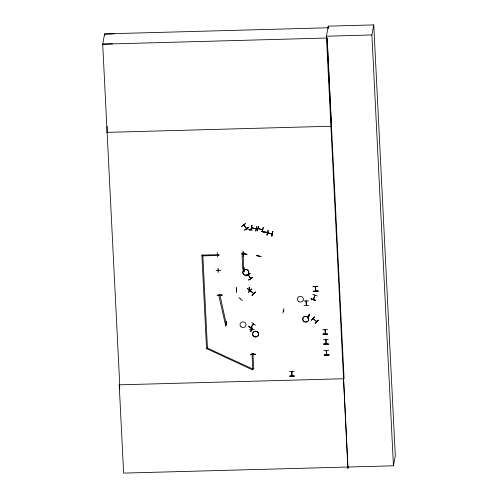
<?xml version="1.0" encoding="UTF-8"?>
<svg xmlns="http://www.w3.org/2000/svg" width="498" height="498" viewBox="0 0 498 498"><rect width="100%" height="100%" fill="white"/><g stroke="black" fill="none" stroke-linecap="round" stroke-linejoin="round"><path stroke-width="0.75" d="M244.462 253.613L244.761 253.146M250.145 229.671L249.84 230.026M258.873 255.53L258.748 255.96L258.661 255.518M264.04 231.931L264.127 232.529L264.27 231.887M250.064 290.658L253.569 293.615M313.167 318.34L313.248 318.515M316.336 321.185L316.224 321.303M316.716 321.64L313.142 318.483M294.443 376.009C279.739 376.382 304.353 376.183 289.631 376.027M313.236 291.286L318.073 291.075M327.74 334.233L322.903 334.121L327.74 333.909M323.607 344.074L328.443 344.199L323.607 344.074L328.443 343.863M328.991 354.831L328.991 355.167L324.154 355.043L328.985 354.968M328.985 354.943L324.154 355.043M217.296 295.177L222.114 295.115M250.706 354.371C256.756 353.804 257.615 354.719 250.712 354.601L255.536 354.159M303.929 305.685L308.754 305.579M249.809 230.169L249.984 229.634M250.033 230.257L250.121 229.821M264.108 231.85L263.977 232.442L264.301 231.993M326.451 350.237L326.445 350.897L326.221 350.418M326.725 354.732L326.644 354.364M306.251 305.006L306.233 305.56L306.033 300.979M313.329 299.447L314.948 295.252M313.553 299.528L313.678 299.018M315.122 295.414L314.748 295.712L314.979 295.109M313.559 299.373L314.898 295.177M292.133 375.946L291.94 371.545M324.97 329.881L324.982 329.421M325.256 333.865L325.206 333.548L325.443 333.809M325.754 339.736L325.673 339.449M326.626 354.464L326.464 354.918L326.252 350.387M326.669 354.912L326.258 350.436M218.653 270.8L218.354 270.563M219.78 294.499L226.509 325.082L225.588 325.256L218.722 295.096M306.494 305.374L306.419 305.006M253.644 324.042L250.868 327.616M328.157 27.77L104.592 33.895L102.706 44.16L119.744 384.879L119.221 384.898L123.629 473.1L393.445 465.798L395.294 455.738L373.749 24.9L328.257 26.145L326.414 36.205L347.959 467.043M207.492 348.376L206.527 348.532L201.877 254.995M202.817 254.97L207.467 348.507M202.86 255.86L218.933 255.418M217.259 252.405L217.427 256.98M217.433 254.478L217.8 254.82L217.813 254.422M217.464 254.827L217.483 254.428M217.869 254.466L217.427 254.802M218.908 255.549L218.89 254.528M216.07 270.476L220.882 270.426M218.012 268.011L218.217 272.549M218.261 270.053L218.211 270.42M218.597 270.047L218.585 270.626L218.572 270.19M252.785 368.887L252.368 369.815L207.05 348.787M207.025 348.911L207.442 347.984M222.127 294.978L217.302 295.42L222.114 295.065M241.679 226.391L245.502 223.571L241.704 226.441M243.69 224.853L246.666 228.395M244.001 225.152L243.808 225.463M226.565 321.515L225.513 325.978M226.148 323.551L226.173 323.918L226.254 323.526M226.546 323.999L226.584 323.6L226.546 323.999L226.142 323.675M243.727 269.244L242.769 269.393L242.028 253.961M243.198 253.768L243.08 254.129L242.657 253.824M242.763 253.731L242.769 253.961M243.092 251.621L243.541 256.289L243.142 251.689M236.681 289.886L236.463 289.643M243.709 269.368L243.092 253.725M247.705 229.148L252.411 230.238M236.631 289.637L236.419 289.998M236.482 292.202L236.295 287.539L236.513 292.127M248.502 227.219L248.658 227.505L244.705 230.088L248.533 227.343M243.491 269.406L243.958 269.704L243.472 269.711M243.541 269.356L243.454 269.748M243.877 269.35L243.858 269.754L243.976 269.393M238.791 297.567L242.339 300.736M251.727 227.518L251.639 227.91L251.621 227.542M252.081 225.451L251.042 229.995L251.839 225.47M246.884 254.322C241.393 253.227 239.096 252.181 246.84 254.522L246.908 254.198M252.131 227.704L251.969 227.984L252.056 227.592M244.057 271.92L243.871 267.239L244.095 271.833M240.534 298.881L240.646 298.769M246.018 275.848L250.121 273.408L246.049 275.805M255.854 228.52L255.829 228.881L255.916 228.482M255.798 231.078L256.837 226.54L255.823 231.091M256.277 228.619L256.153 228.956L256.24 228.557M248.172 274.504L250.768 278.307M248.241 274.952L248.446 274.834M258.418 226.366L257.447 230.773M258.425 228.451L257.945 228.738L258.506 228.557M248.483 292.17L251.758 288.846L248.496 292.27M249.106 289.294L249.112 289.525M249.044 290.122L249.349 290.122M249.156 290.01L249.199 290.153M249.261 289.469L249.274 289.288M249.224 290.01L249.156 290.434M249.405 291.859L249.212 287.184L249.423 291.778M256.308 255.406L261.014 256.538M250.562 290.714L250.089 290.515M250.201 290.396L253.775 293.552M250.394 290.813L250.556 290.645M261.811 231.47L266.517 232.56L261.867 231.221M262.172 229.466L262.595 229.752L262.228 229.354M262.29 229.317L262.141 229.684M247.574 288.535L251.042 291.791L247.506 288.597M262.216 231.925L263.243 227.455M262.62 229.391L262.533 229.79L262.658 229.447M258.587 255.673L258.692 255.474M252.069 295.426L255.337 292.009L252.1 295.358M253.731 293.447L253.607 293.82L253.301 293.347M253.414 293.235L253.687 293.615M252.604 329.054L248.732 326.24M249.473 329.763L254.297 329.601M268.011 230.599L267.053 235.006M267.607 232.634L267.631 233.008L272.188 233.998M267.712 232.61L267.544 232.94M268.011 232.834L268.042 232.684M251.652 322.474L255.542 325.262M268.067 233.058L268.08 232.74M251.316 329.159L251.278 329.558L250.868 329.153M250.986 329.085L251.291 329.52L250.868 329.234M251.926 327.217L250.868 331.674M251.801 330.162L251.994 329.564M253.227 324.074L253.42 324.217M253.526 323.775L250.65 327.46M271.79 233.618L271.821 233.948L271.908 233.556M271.802 236.077L272.854 231.688M272.232 233.63L272.151 234.023L272.319 233.699M253.725 368.862L252.76 369.012L252.019 353.586M252.959 353.555L252.972 354.203M253.028 354.246L253.034 353.686M253.208 354.227L253.196 353.68M253.27 354.047L253.009 353.835M282.82 313.049L283.922 308.53M283.424 310.621L283.449 310.989L283.53 310.596M283.86 310.671L283.835 310.82M289.388 371.52L294.212 371.334M306.419 305.573L306.251 300.879M308.548 300.923L303.743 300.973M313.005 286.667L317.824 286.462M311.045 298.962L315.576 300.63L311.138 298.676L315.682 300.306M308.206 316.193L308.175 316.554L308.262 316.155M308.144 318.683L309.42 314.344M308.629 316.292L308.505 316.628L308.592 316.23M309.19 314.213L308.106 318.757L309.42 314.356M312.781 294.355L317.326 295.993M315.527 286.456L315.8 290.95M313.329 299.292L313.441 298.993M311.462 320.214L314.717 316.784L311.468 320.121M313.055 318.459L316.604 321.758L316.703 321.391M313.36 318.757L313.528 318.589M318.334 320.058L315.228 323.532M316.454 321.173L316.261 321.49M393.445 465.798L371.9 34.96L373.749 24.9M322.673 329.533L327.497 329.346M325.474 333.809L325.194 329.315M323.376 339.487L328.201 339.35M325.238 329.875L325.25 329.408M325.231 333.816L325.001 329.471M326.153 343.763L325.736 339.275M325.897 339.269L326.178 343.763M323.93 350.455L328.748 350.268M325.953 339.362L325.897 339.929M348.127 467.093L347.865 468.518L343.564 378.754M243.559 225.152L246.448 228.682M242.134 253.42L246.846 254.49M257.391 230.835L258.474 226.304M257.989 228.731C257.727 227.829 261.637 230.201 262.595 229.752M262.147 231.919L263.199 227.368M260.971 256.719L256.265 255.617M267.009 235.068L268.055 230.543L267.046 235.093M272.817 231.607L271.765 236.158L272.836 231.682M225.575 326.003L226.646 321.459M226.223 323.694L226.584 323.787M244.655 253.694L244.73 253.295M250.805 229.927L251.864 225.47M250.83 331.687L251.913 327.142M308.548 316.604L308.181 316.529M217.352 254.621L217.825 254.596M218.136 270.246L218.578 270.445M242.632 253.93L243.173 253.918M272.201 233.799L267.687 232.759M252.1 295.439L255.337 292.009M315.035 323.37L318.477 320.202M315.315 286.667L315.514 291.149M291.704 371.52L291.921 375.984M219.593 294.611L219.612 295.071L218.703 295.221M248.514 227.325L244.748 230.132M251.639 227.698L256.252 228.763M283.443 310.777L283.872 310.877M248.795 280.025L252.729 277.318L248.788 280.001M217.452 254.596L217.844 254.615M104.536 34.188L114.291 33.858M112.461 43.83L102.706 44.16L327.049 38.022L344.087 378.741L119.215 384.836L119.757 389.448M326.414 36.205L371.9 34.96M106.591 132.381L331.463 126.224L327.236 38.016M201.858 255.119L218.865 254.652M242.003 254.092L242.943 254.067M312.993 286.425L317.817 286.294M313.248 291.187L318.073 291.044L313.248 291.517L318.066 291.367M313.248 291.498L318.054 291.131M322.903 334.121L327.74 334.245M251.994 353.711L252.934 353.686L253.7 368.987M250.562 278.6L248.029 274.778M258.014 228.557L262.633 229.597M256.215 228.918L251.646 227.885M261.867 231.234L266.579 232.311M250.899 329.265L251.372 329.377M308.175 316.336L308.604 316.435M283.835 311.032L283.455 310.97M207.423 348.108L252.76 369.012M218.392 270.98L218.392 270.582M251.969 329.757L251.988 330.168M250.513 290.813L250.102 290.757M250.102 273.489L246.043 275.898M252.754 277.442L248.689 279.851M328.257 26.145L328.375 28.448M104.592 33.895L104.667 35.439M107.076 126.181L107.12 132.362M248.614 326.395L252.642 329.01L248.595 326.42M253.563 336.15A3.019 2.864 10.4 0 0 258.537 334.724A3.019 2.864 10.4 0 0 254.671 331.313A3.019 2.864 10.4 0 0 253.563 336.15A3.019 2.864 10.4 0 0 258.53 334.762A3.019 2.864 10.4 0 0 254.665 331.351A3.019 2.864 10.4 0 0 253.55 336.187M303.718 321.272A3.019 2.864 10.4 0 0 308.692 319.847A3.019 2.864 10.4 0 0 304.826 316.435A3.019 2.864 10.4 0 0 303.718 321.272M303.724 321.235A3.019 2.864 10.4 0 0 308.698 319.809A3.019 2.864 10.4 0 0 304.832 316.398A3.019 2.864 10.4 0 0 303.724 321.235M241.001 326.788A3.019 2.864 10.4 0 0 245.981 325.362A3.019 2.864 10.4 0 0 242.115 321.951A3.019 2.864 10.4 0 0 241.001 326.788M243.746 274.491A3.019 2.864 10.4 0 0 248.726 273.066A3.019 2.864 10.4 0 0 244.86 269.655A3.019 2.864 10.4 0 0 243.746 274.491M243.777 274.41A2.994 2.845 10.4 0 0 248.714 272.997A2.994 2.845 10.4 0 0 244.879 269.611A2.994 2.845 10.4 0 0 243.777 274.41M298.333 301.246A3.019 2.864 10.4 0 0 303.313 299.827A3.019 2.864 10.4 0 0 299.447 296.41A3.019 2.864 10.4 0 0 298.333 301.246"/></g></svg>
